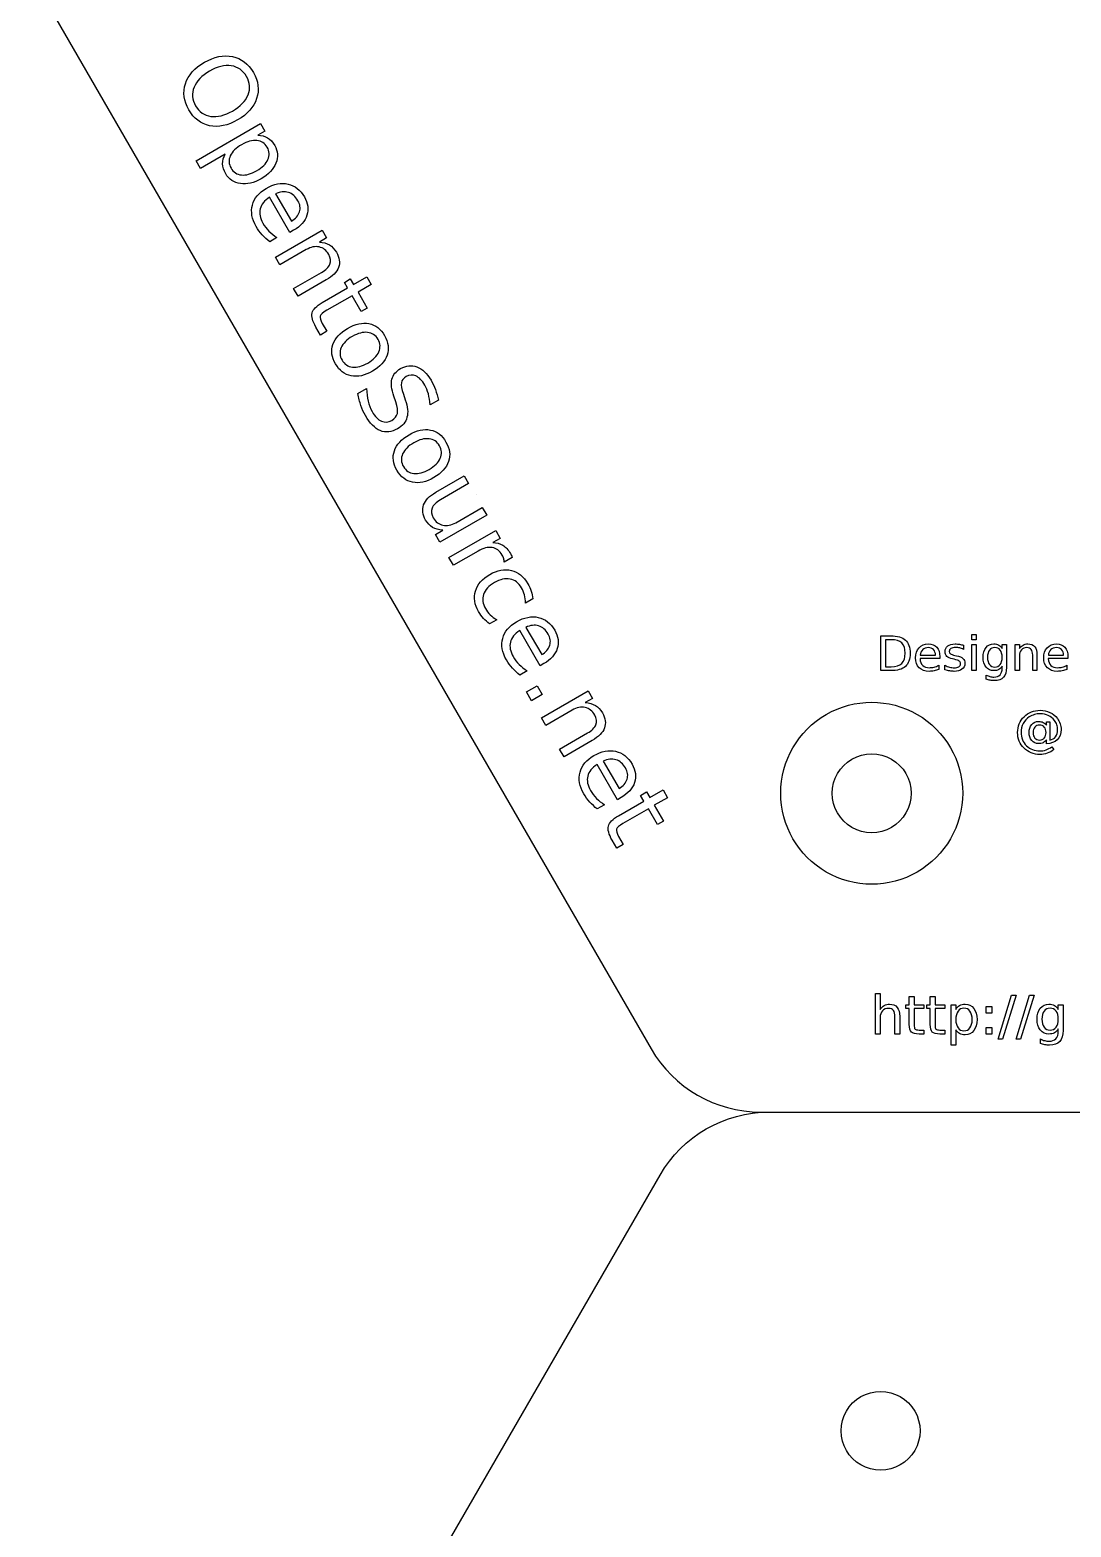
# Model space of a CAD drawing. Extents: x 5 to 216, y 5 to 284.
# Drawn here: x 5.59 to 38.58, y 92.11 to 139.57 of the extents above; entities that cross this region are included whole.
import ezdxf

# ---------------------------------------------------------------- set-up
doc = ezdxf.new("R2010")
doc.units = 0
doc.layers.add('Layer_1', color=7, linetype='CONTINUOUS')

msp = doc.modelspace()

# ---------------------------------------------------------------- linework, layer by layer
at = {"layer": 'Layer_1', "color": 3}
for p, q in [((12.666848, 138.22079), (12.666848, 138.22079)), ((12.450105, 138.095654), (12.450105, 138.095654)), ((10.851161, 135.42622), (12.894367, 136.605865)), ((13.035528, 136.361368), (12.810855, 136.231653)), ((12.894367, 136.605865), (13.035528, 136.361368)), ((10.992322, 135.181723), (10.851161, 135.42622)), ((11.777357, 135.634963), (10.992322, 135.181723)), ((11.777372, 135.634972), (11.777357, 135.634963)), ((12.771763, 135.105982), (12.771763, 135.105982)), ((13.372424, 134.370819), (13.874299, 133.504611)), ((13.824381, 133.151556), (13.178857, 134.269636)), ((13.414942, 132.990939), (13.184985, 132.858173)), ((13.367527, 132.367959), (14.847724, 133.222552)), ((13.943328, 133.22023), (13.824381, 133.151556)), ((13.943387, 133.220265), (13.943328, 133.22023)), ((14.988885, 132.978054), (14.758928, 132.845289)), ((14.847724, 133.222552), (14.988885, 132.978054)), ((14.345267, 132.606461), (13.508687, 132.123462)), ((13.508687, 132.123462), (13.367527, 132.367959)), ((13.942851, 131.371468), (14.828329, 131.882698)), ((14.976656, 131.644101), (14.083249, 131.128292)), ((14.976686, 131.644118), (14.976656, 131.644101)), ((15.550754, 131.568503), (15.739743, 131.677616)), ((15.653763, 131.390086), (15.550754, 131.568503)), ((15.739743, 131.677616), (15.842752, 131.499199)), ((15.842752, 131.499199), (16.263024, 131.741843)), ((16.404148, 131.497323), (15.983876, 131.254679)), ((16.263024, 131.741843), (16.404148, 131.497323)), ((14.083249, 131.128292), (13.942851, 131.371468)), ((14.85023, 130.926166), (15.653763, 131.390086)), ((15.794887, 131.145566), (14.991354, 130.681646)), ((16.084076, 130.644677), (15.794887, 131.145566)), ((15.983876, 131.254679), (16.273065, 130.75379)), ((16.273065, 130.75379), (16.084076, 130.644677)), ((14.792903, 129.89922), (14.648691, 130.149004)), ((14.85222, 130.266511), (14.996433, 130.016728)), ((14.996433, 130.016728), (14.792903, 129.89922)), ((16.619152, 129.760634), (16.619152, 129.760634)), ((16.82532, 129.879664), (16.82532, 129.879664)), ((15.98117, 128.042493), (16.256059, 128.201201)), ((17.18471, 127.776989), (17.122576, 127.95786)), ((17.423431, 128.025829), (17.483467, 127.84551)), ((18.531013, 127.831799), (18.270656, 127.681481)), ((18.531035, 127.831811), (18.531013, 127.831799)), ((18.566406, 126.387892), (18.566406, 126.387892)), ((18.772573, 126.506923), (18.772573, 126.506923)), ((18.450504, 124.913026), (19.34655, 125.430358)), ((19.34655, 125.430358), (19.486947, 125.187182)), ((18.450497, 124.913021), (18.450504, 124.913026)), ((19.486947, 125.187182), (18.600151, 124.67519)), ((19.735517, 124.839056), (19.735517, 124.839056)), ((19.082657, 123.949343), (19.921875, 124.433865)), ((19.921875, 124.433865), (20.062272, 124.19069)), ((20.062272, 124.19069), (18.582074, 123.336098)), ((18.441677, 123.579273), (18.668996, 123.710516)), ((18.582074, 123.336098), (18.441677, 123.579273)), ((18.867515, 122.841855), (20.347712, 123.696447)), ((20.488873, 123.45195), (20.258916, 123.319185)), ((20.347712, 123.696447), (20.488873, 123.45195)), ((19.788427, 123.047547), (19.008675, 122.597358)), ((19.008675, 122.597358), (18.867515, 122.841855)), ((20.870243, 122.843924), (20.620882, 122.698197)), ((21.521586, 121.531847), (21.294267, 121.400604)), ((21.521615, 121.531864), (21.521586, 121.531847)), ((20.379724, 120.872593), (20.155051, 120.742878)), ((21.304886, 120.631393), (21.80676, 119.765185)), ((21.756842, 119.412131), (21.111319, 120.53021)), ((32.557128, 120.361036), (32.863798, 120.361036)), ((32.557128, 119.25777), (32.557128, 120.361036)), ((32.706398, 120.238369), (32.706398, 119.380437)), ((32.886698, 120.238369), (32.706398, 120.238369)), ((35.436108, 120.40759), (35.572079, 120.40759)), ((35.436108, 120.235413), (35.436108, 120.40759)), ((35.572079, 120.235413), (35.436108, 120.235413)), ((35.436108, 120.085404), (35.572079, 120.085404)), ((35.436108, 119.25777), (35.436108, 120.085404)), ((35.572079, 120.40759), (35.572079, 120.235413)), ((35.572079, 120.085404), (35.572079, 119.25777)), ((36.400453, 119.959766), (36.400453, 120.085389)), ((36.400453, 120.085389), (36.536421, 120.085389)), ((36.536421, 120.085389), (36.53642, 119.360485)), ((36.811309, 119.257773), (36.811309, 120.085407)), ((36.811309, 120.085407), (36.948016, 120.085407)), ((36.948016, 120.085407), (36.948016, 119.956828)), ((34.423738, 119.639069), (33.798578, 119.639069)), ((33.803048, 119.744743), (34.287768, 119.745479)), ((34.423658, 119.705571), (34.423738, 119.705579)), ((34.423738, 119.705579), (34.423738, 119.639069)), ((34.878138, 119.617622), (34.830838, 119.628712)), ((34.905578, 119.74179), (34.952078, 119.73144)), ((35.174458, 120.061015), (35.174518, 120.061019)), ((35.174518, 120.061019), (35.174518, 119.93244)), ((36.400452, 119.681194), (36.400452, 119.681194)), ((36.948016, 119.725534), (36.948016, 119.257773)), ((37.368488, 119.25777), (37.368488, 119.752873)), ((37.504455, 119.757306), (37.504456, 119.757306)), ((37.504456, 119.757306), (37.504456, 119.25777)), ((38.485055, 119.639069), (37.859896, 119.639069)), ((37.864331, 119.744743), (38.349087, 119.745479)), ((38.485051, 119.705571), (38.485055, 119.705579)), ((38.485055, 119.705579), (38.485055, 119.639069)), ((21.347403, 119.251513), (21.117447, 119.118748)), ((21.875789, 119.480805), (21.756842, 119.412131)), ((21.875848, 119.480839), (21.875789, 119.480805)), ((32.863798, 119.25777), (32.557128, 119.25777)), ((32.706398, 119.380437), (32.886698, 119.380437)), ((34.391918, 119.428461), (34.391918, 119.299882)), ((34.586288, 119.288049), (34.586288, 119.428452)), ((35.572079, 119.25777), (35.436108, 119.25777)), ((36.400453, 119.336092), (36.400453, 119.403332)), ((36.948016, 119.257773), (36.811309, 119.257773)), ((37.504456, 119.25777), (37.368488, 119.25777)), ((38.453279, 119.428461), (38.453279, 119.299882)), ((21.325168, 118.58492), (21.660858, 118.778731)), ((21.660858, 118.778731), (21.821858, 118.499872)), ((35.89648, 118.986564), (35.89648, 119.118838)), ((21.486168, 118.306061), (21.325168, 118.58492)), ((21.821858, 118.499872), (21.486168, 118.306061)), ((21.797484, 117.766845), (23.277681, 118.621437)), ((23.418842, 118.37694), (23.188885, 118.244174)), ((23.277681, 118.621437), (23.418842, 118.37694)), ((21.938645, 117.522348), (21.797484, 117.766845)), ((22.775224, 118.005347), (21.938645, 117.522348)), ((22.372809, 116.770354), (23.258286, 117.281584)), ((37.378939, 117.296378), (37.378939, 117.296378)), ((37.804279, 117.529722), (37.804279, 117.631959)), ((37.804279, 117.631959), (37.915882, 117.631959)), ((37.915882, 117.631959), (37.915882, 117.057555)), ((22.513206, 116.527178), (22.372809, 116.770354)), ((23.406613, 117.042987), (22.513206, 116.527178)), ((23.406643, 117.043004), (23.406613, 117.042987)), ((37.804285, 116.942847), (37.804279, 117.063026)), ((37.970517, 116.84217), (38.040757, 116.75554)), ((23.755737, 116.386394), (24.257614, 115.52018)), ((24.207694, 115.167131), (23.56217, 116.285211)), ((24.942137, 115.302152), (25.131125, 115.411264)), ((25.131125, 115.411264), (25.234136, 115.232844)), ((25.234136, 115.232844), (25.654408, 115.475488)), ((25.654408, 115.475488), (25.795523, 115.230984)), ((23.798256, 115.006512), (23.568299, 114.873747)), ((24.326641, 115.235805), (24.207694, 115.167131)), ((24.241614, 114.659811), (25.045148, 115.123731)), ((24.3267, 115.23584), (24.326641, 115.235805)), ((25.186263, 114.879227), (24.382729, 114.415307)), ((25.045148, 115.123731), (24.942137, 115.302152)), ((25.475451, 114.378338), (25.186263, 114.879227)), ((25.795523, 115.230984), (25.375251, 114.98834)), ((25.375251, 114.98834), (25.66444, 114.487451)), ((25.66444, 114.487451), (25.475451, 114.378338)), ((24.243606, 114.000154), (24.387817, 113.750373)), ((24.184288, 113.632865), (24.040077, 113.882646)), ((24.387817, 113.750373), (24.184288, 113.632865)), ((32.381375, 107.736752), (32.381375, 109.020397)), ((32.381375, 109.020397), (32.533993, 109.020397)), ((32.533993, 109.020397), (32.533993, 108.517167)), ((33.457126, 108.660722), (33.457126, 108.92306)), ((33.457126, 108.92306), (33.609743, 108.923051)), ((33.609743, 108.923051), (33.609743, 108.660713)), ((34.120396, 108.660722), (34.120396, 108.92306)), ((34.120396, 108.92306), (34.273013, 108.923051)), ((34.273013, 108.923051), (34.273013, 108.660713)), ((36.270246, 107.580012), (36.699226, 108.968422)), ((36.83947, 108.968422), (36.410489, 107.580012)), ((36.699226, 108.968422), (36.83947, 108.968422)), ((36.841119, 107.580012), (37.2701, 108.968422)), ((37.410343, 108.968422), (36.981363, 107.580012)), ((37.2701, 108.968422), (37.410343, 108.968422)), ((32.533993, 108.258954), (32.533993, 107.736752)), ((33.003396, 107.736752), (33.003396, 108.289479)), ((33.155189, 108.294433), (33.155189, 108.294428)), ((33.155189, 108.294428), (33.155189, 107.736752)), ((33.345757, 108.542753), (33.345757, 108.660722)), ((33.345757, 108.660722), (33.457126, 108.660722)), ((33.457126, 108.542753), (33.345757, 108.542753)), ((33.457126, 108.041174), (33.457126, 108.542753)), ((33.609743, 108.660713), (33.922403, 108.660713)), ((33.922403, 108.542743), (33.609743, 108.542743)), ((33.609743, 108.542743), (33.609743, 108.041164)), ((33.922403, 108.660713), (33.922403, 108.542743)), ((34.009026, 108.542753), (34.009026, 108.660722)), ((34.009026, 108.660722), (34.120396, 108.660722)), ((34.120396, 108.542753), (34.009026, 108.542753)), ((34.120396, 108.041174), (34.120396, 108.542753)), ((34.273013, 108.660713), (34.585673, 108.660713)), ((34.585673, 108.542743), (34.273013, 108.542743)), ((34.273013, 108.542743), (34.273013, 108.041164)), ((34.585673, 108.660713), (34.585673, 108.542743)), ((34.780364, 107.385319), (34.780364, 108.660713)), ((34.780364, 108.660713), (34.932982, 108.660713)), ((34.932982, 108.660713), (34.932982, 108.520469)), ((35.897363, 108.610388), (36.07143, 108.610388)), ((35.897363, 108.400849), (35.897363, 108.610388)), ((36.07143, 108.400849), (35.897363, 108.400849)), ((36.07143, 108.610388), (36.07143, 108.400849)), ((38.179208, 108.520436), (38.179208, 108.660679)), ((38.179208, 108.660679), (38.331001, 108.660679)), ((38.331001, 108.660679), (38.331001, 107.851424)), ((33.766487, 107.86381), (33.922405, 107.86381)), ((33.922405, 107.86381), (33.922405, 107.736762)), ((34.429757, 107.86381), (34.585675, 107.86381)), ((34.585675, 107.86381), (34.585675, 107.736762)), ((34.932982, 107.875354), (34.932982, 107.875349)), ((34.932982, 107.875349), (34.932982, 107.385319)), ((35.449408, 108.197909), (35.449408, 108.197909)), ((35.897363, 107.946297), (36.07143, 107.946297)), ((35.897363, 107.736752), (35.897363, 107.946297)), ((36.07143, 107.946297), (36.07143, 107.736752)), ((38.179208, 108.209458), (38.179208, 108.209458)), ((38.179208, 107.824202), (38.179208, 107.89927)), ((32.533993, 107.736752), (32.381375, 107.736752)), ((33.155189, 107.736752), (33.003396, 107.736752)), ((33.922405, 107.736762), (33.766487, 107.736762)), ((34.585675, 107.736762), (34.429757, 107.736762)), ((34.932982, 107.385319), (34.780364, 107.385319)), ((36.07143, 107.736752), (35.897363, 107.736752)), ((36.410489, 107.580012), (36.270246, 107.580012)), ((36.981363, 107.580012), (36.841119, 107.580012)), ((37.616584, 107.433992), (37.616584, 107.581663))]:
    msp.add_line(p, q, dxfattribs=at)
at = {"layer": 'Layer_1', "color": 5}
msp.add_line((29.381552, 115.371536), (29.381552, 115.371536), dxfattribs=at)
at = {"layer": 'Layer_1', "color": 7}
for p, q in [((31.016168, 115.371536), (31.016168, 115.371536)), ((28.740578, 105.265026), (68.121768, 105.265026)), ((29.022038, 105.265436), (40.712638, 105.265436)), ((31.297648, 95.158916), (31.297648, 95.158916))]:
    msp.add_line(p, q, dxfattribs=at)
for points in [[(5.585868, 141.370146), (5.585868, 141.370146), (25.276468, 107.265026), (25.276468, 107.265026)], [(31.016168, 115.371536), (31.016168, 115.818118), (31.254416, 116.230777), (31.641168, 116.454068)], [(31.641168, 116.454068), (32.027919, 116.677359), (32.504416, 116.677359), (32.891168, 116.454068)], [(32.891168, 116.454068), (33.277919, 116.230777), (33.516168, 115.818118), (33.516168, 115.371536)], [(31.641168, 114.289004), (31.254416, 114.512295), (31.016168, 114.924954), (31.016168, 115.371536)], [(33.516168, 115.371536), (33.516168, 114.924954), (33.277919, 114.512295), (32.891168, 114.289004)], [(32.891168, 114.289004), (32.504416, 114.065713), (32.027919, 114.065713), (31.641168, 114.289004)], [(25.276468, 107.265026), (25.991, 106.027419), (27.311512, 105.265023), (28.740578, 105.265026)], [(25.557938, 103.265436), (26.272469, 104.50304), (27.592976, 105.265435), (29.022038, 105.265436)], [(5.867338, 69.160315), (5.867338, 69.160315), (25.557938, 103.265436), (25.557938, 103.265436)], [(31.922648, 96.241448), (32.309399, 96.464739), (32.785896, 96.464739), (33.172648, 96.241448)], [(31.297648, 95.158916), (31.297648, 95.605498), (31.535896, 96.018157), (31.922648, 96.241448)], [(33.172648, 96.241448), (33.559399, 96.018157), (33.797648, 95.605498), (33.797648, 95.158916)], [(31.922648, 94.076384), (31.535896, 94.299675), (31.297648, 94.712334), (31.297648, 95.158916)], [(33.797648, 95.158916), (33.797648, 94.712334), (33.559399, 94.299675), (33.172648, 94.076384)], [(33.172648, 94.076384), (32.785896, 93.853093), (32.309399, 93.853093), (31.922648, 94.076384)]]:
    msp.add_open_spline(points, degree=3, dxfattribs=at)
at = {"layer": 'Layer_1', "color": 3}
for points in [[(11.11459, 138.543997), (11.426485, 138.72407), (11.722764, 138.784699), (12.003426, 138.725883)], [(12.003426, 138.725883), (12.285471, 138.666692), (12.506611, 138.498328), (12.666848, 138.22079)], [(10.512653, 137.865185), (10.602044, 138.13765), (10.802689, 138.363921), (11.11459, 138.543997)], [(11.277115, 138.262494), (11.028653, 138.119044), (10.864985, 137.948778), (10.78611, 137.751696)], [(11.966301, 138.43308), (11.756186, 138.463313), (11.526457, 138.406451), (11.277115, 138.262494)], [(12.450105, 138.095654), (12.338194, 138.289489), (12.176926, 138.401965), (11.966301, 138.43308)], [(12.666848, 138.22079), (12.826575, 137.944134), (12.861304, 137.669319), (12.771034, 137.396346)], [(10.619677, 137.038856), (10.459441, 137.316393), (10.423766, 137.591837), (10.512653, 137.865185)], [(10.78611, 137.751696), (10.707739, 137.553729), (10.724509, 137.357828), (10.83642, 137.163992)], [(12.498896, 137.510598), (12.57828, 137.706799), (12.562016, 137.901818), (12.450105, 138.095654)], [(12.006572, 136.999038), (12.255913, 137.142995), (12.420022, 137.313515), (12.498896, 137.510598)], [(12.771034, 137.396346), (12.681639, 137.123879), (12.480993, 136.897608), (12.169098, 136.717535)], [(11.280261, 136.535648), (10.9996, 136.594463), (10.779405, 136.762199), (10.619677, 137.038856)], [(10.83642, 137.163992), (10.948331, 136.970157), (11.109093, 136.858564), (11.318705, 136.829214)], [(12.169098, 136.717535), (11.858076, 136.537967), (11.561798, 136.477338), (11.280261, 136.535648)], [(11.318705, 136.829214), (11.528821, 136.79898), (11.75811, 136.855588), (12.006572, 136.999038)], [(12.810855, 136.231653), (12.928466, 136.23142), (13.0308, 136.204745), (13.117857, 136.151628)], [(12.294106, 135.933308), (12.115248, 135.830045), (11.995829, 135.712345), (11.935847, 135.580209)], [(12.77771, 136.066259), (12.634165, 136.080889), (12.472964, 136.036572), (12.294106, 135.933308)], [(13.106511, 135.8508), (13.032243, 135.979436), (12.922642, 136.051256), (12.77771, 136.066259)], [(13.127941, 135.459641), (13.187923, 135.591777), (13.180779, 135.722163), (13.106511, 135.8508)], [(13.117857, 136.151628), (13.206311, 136.098143), (13.281823, 136.017215), (13.344392, 135.908843)], [(13.344392, 135.908843), (13.448163, 135.729105), (13.460985, 135.542085), (13.382857, 135.347783)], [(11.691856, 135.328326), (11.690273, 135.430791), (11.718779, 135.533007), (11.777372, 135.634972)], [(11.79018, 135.011519), (11.727612, 135.119891), (11.694837, 135.225493), (11.691856, 135.328326)], [(11.935847, 135.580209), (11.877253, 135.4477), (11.88509, 135.317127), (11.959358, 135.188491)], [(12.771763, 135.105982), (12.950621, 135.209245), (13.069347, 135.327132), (13.127941, 135.459641)], [(13.382857, 135.347783), (13.305233, 135.152597), (13.150119, 134.987857), (12.917516, 134.853564)], [(12.256848, 134.697681), (12.049508, 134.727168), (11.893952, 134.831781), (11.79018, 135.011519)], [(11.959358, 135.188491), (12.033626, 135.059854), (12.142533, 134.988221), (12.286078, 134.973591)], [(12.917516, 134.853564), (12.684914, 134.719271), (12.464691, 134.66731), (12.256848, 134.697681)], [(12.286078, 134.973591), (12.43101, 134.958588), (12.592906, 135.002718), (12.771763, 135.105982)], [(12.637345, 134.02043), (12.695435, 134.237231), (12.841663, 134.413288), (13.076029, 134.548599)], [(13.076029, 134.548599), (13.318325, 134.688489), (13.548042, 134.734184), (13.76518, 134.685683)], [(13.777101, 134.417671), (13.653647, 134.454474), (13.518755, 134.438856), (13.372424, 134.370819)], [(13.76518, 134.685683), (13.983706, 134.63681), (14.157063, 134.501358), (14.285252, 134.279328)], [(14.080551, 134.15762), (14.002213, 134.293305), (13.901063, 134.379989), (13.777101, 134.417671)], [(12.755458, 133.339712), (12.61913, 133.57584), (12.579759, 133.802745), (12.637345, 134.02043)], [(12.882574, 133.897692), (12.847746, 133.756584), (12.876877, 133.605411), (12.969967, 133.444175)], [(13.178857, 134.269636), (13.017557, 134.162411), (12.918795, 134.03843), (12.882574, 133.897692)], [(14.127945, 133.800835), (14.165531, 133.918866), (14.149733, 134.037794), (14.080551, 134.15762)], [(14.285252, 134.279328), (14.400215, 134.080206), (14.426698, 133.885801), (14.3647, 133.696112)], [(12.969967, 133.444175), (13.023887, 133.350782), (13.08749, 133.26709), (13.160775, 133.193099)], [(13.874299, 133.504611), (14.00631, 133.583199), (14.090858, 133.68194), (14.127945, 133.800835)], [(14.3647, 133.696112), (14.304091, 133.506051), (14.163653, 133.347435), (13.943387, 133.220265)], [(12.945508, 133.077626), (12.873237, 133.158075), (12.809887, 133.245438), (12.755458, 133.339712)], [(13.184985, 132.858173), (13.09762, 132.924034), (13.017794, 132.997185), (12.945508, 133.077626)], [(13.160775, 133.193099), (13.234568, 133.118228), (13.319291, 133.050841), (13.414942, 132.990939)], [(14.753181, 132.690426), (14.625733, 132.717874), (14.489762, 132.689886), (14.345267, 132.606461)], [(15.058043, 132.452335), (14.982248, 132.583614), (14.880628, 132.662978), (14.753181, 132.690426)], [(14.758928, 132.845289), (14.881488, 132.838514), (14.987433, 132.808637), (15.076762, 132.755658)], [(15.09556, 132.146237), (15.133625, 132.24105), (15.12112, 132.343082), (15.058043, 132.452335)], [(15.076762, 132.755658), (15.166615, 132.701806), (15.241299, 132.623337), (15.300816, 132.520252)], [(15.300816, 132.520252), (15.398992, 132.350205), (15.420397, 132.191048), (15.365032, 132.042781)], [(14.828329, 131.882698), (14.968417, 131.963578), (15.057494, 132.051424), (15.09556, 132.146237)], [(15.365032, 132.042781), (15.31054, 131.89502), (15.181092, 131.762132), (14.976686, 131.644118)], [(14.648691, 130.149004), (14.54034, 130.336672), (14.500366, 130.486283), (14.528766, 130.597836)], [(14.528766, 130.597836), (14.558047, 130.709896), (14.665201, 130.81934), (14.85023, 130.926166)], [(14.991354, 130.681646), (14.870643, 130.611954), (14.802519, 130.55089), (14.786983, 130.498455)], [(14.786983, 130.498455), (14.771976, 130.445147), (14.793722, 130.367833), (14.85222, 130.266511)], [(15.188858, 129.600942), (15.258006, 129.800633), (15.413726, 129.970421), (15.656017, 130.110308)], [(15.656017, 130.110308), (15.899192, 130.250706), (16.124096, 130.30067), (16.330727, 130.260201)], [(16.330727, 130.260201), (16.537862, 130.218848), (16.702727, 130.092002), (16.82532, 129.879664)], [(15.271109, 128.98234), (15.148515, 129.194678), (15.121099, 129.400879), (15.188858, 129.600942)], [(15.804045, 129.853916), (15.626951, 129.751671), (15.508921, 129.6336), (15.449957, 129.499702)], [(16.287292, 129.981374), (16.142226, 129.99865), (15.981144, 129.956164), (15.804045, 129.853916)], [(16.619152, 129.760634), (16.543867, 129.891032), (16.433247, 129.964612), (16.287292, 129.981374)], [(16.642308, 129.363422), (16.701648, 129.498712), (16.693929, 129.631116), (16.619152, 129.760634)], [(16.82532, 129.879664), (16.947405, 129.668207), (16.97457, 129.462448), (16.906815, 129.262388)], [(15.449957, 129.499702), (15.39238, 129.36543), (15.401489, 129.232655), (15.477283, 129.101375)], [(15.477283, 129.101375), (15.55206, 128.971858), (15.662424, 128.898716), (15.808374, 128.881951)], [(16.291621, 129.00941), (16.466956, 129.110639), (16.583852, 129.228644), (16.642308, 129.363422)], [(16.906815, 129.262388), (16.839055, 129.062324), (16.683587, 128.892094), (16.440412, 128.751696)], [(15.764946, 128.60313), (15.557806, 128.644479), (15.393194, 128.770883), (15.271109, 128.98234)], [(16.440412, 128.751696), (16.19812, 128.611809), (15.972965, 128.562287), (15.764946, 128.60313)], [(15.808374, 128.881951), (15.954324, 128.865186), (16.115406, 128.907672), (16.291621, 129.00941)], [(17.059416, 128.497614), (17.092618, 128.635435), (17.184552, 128.747838), (17.335219, 128.834825)], [(17.335219, 128.834825), (17.509669, 128.935545), (17.68247, 128.953665), (17.853622, 128.889188)], [(17.819699, 128.599995), (17.718038, 128.645855), (17.615224, 128.638772), (17.511257, 128.578747)], [(17.853622, 128.889188), (18.025277, 128.823827), (18.173419, 128.683215), (18.298047, 128.467352)], [(16.256059, 128.201201), (16.257838, 128.057731), (16.27332, 127.925111), (16.302505, 127.803339)], [(17.122576, 127.95786), (17.047287, 128.179887), (17.026233, 128.359805), (17.059416, 128.497614)], [(17.358038, 128.386319), (17.344489, 128.30801), (17.366286, 128.187847), (17.423431, 128.025829)], [(17.511257, 128.578747), (17.424029, 128.528386), (17.372956, 128.464243), (17.358038, 128.386319)], [(18.098854, 128.311818), (18.014921, 128.457196), (17.921869, 128.553254), (17.819699, 128.599995)], [(18.21345, 128.030839), (18.185378, 128.134457), (18.147179, 128.228117), (18.098854, 128.311818)], [(18.298047, 128.467352), (18.351459, 128.37484), (18.397514, 128.27573), (18.436212, 128.170024)], [(18.436212, 128.170024), (18.47491, 128.064317), (18.506518, 127.951579), (18.531035, 127.831811)], [(16.0758, 127.661878), (16.036412, 127.778934), (16.004869, 127.905806), (15.98117, 128.042493)], [(16.302505, 127.803339), (16.3317, 127.681573), (16.375293, 127.570469), (16.433283, 127.470027)], [(17.230435, 127.413955), (17.250977, 127.504524), (17.235736, 127.625535), (17.18471, 127.776989)], [(17.483467, 127.84551), (17.560536, 127.624509), (17.578268, 127.439149), (17.536665, 127.289431)], [(18.270656, 127.681481), (18.260625, 127.810788), (18.241556, 127.92724), (18.21345, 128.030839)], [(16.216525, 127.344882), (16.162605, 127.438275), (16.115696, 127.54394), (16.0758, 127.661878)], [(16.689597, 126.867337), (16.517157, 126.938119), (16.359466, 127.097301), (16.216525, 127.344882)], [(16.433283, 127.470027), (16.521286, 127.317601), (16.619154, 127.217274), (16.726886, 127.169046)], [(17.055003, 127.192843), (17.151919, 127.248798), (17.210396, 127.322502), (17.230435, 127.413955)], [(17.536665, 127.289431), (17.496451, 127.139338), (17.396167, 127.018002), (17.235812, 126.925421)], [(17.235812, 126.925421), (17.044617, 126.815035), (16.862545, 126.795673), (16.689597, 126.867337)], [(16.726886, 127.169046), (16.834613, 127.120815), (16.943985, 127.128747), (17.055003, 127.192843)], [(17.136111, 126.228201), (17.205259, 126.427891), (17.360979, 126.59768), (17.60327, 126.737567)], [(17.60327, 126.737567), (17.846445, 126.877965), (18.071349, 126.927929), (18.27798, 126.887459)], [(18.27798, 126.887459), (18.485115, 126.846107), (18.649979, 126.719261), (18.772573, 126.506923)], [(17.751298, 126.481175), (17.574204, 126.37893), (17.456175, 126.260858), (17.39721, 126.12696)], [(18.234544, 126.608634), (18.089479, 126.625909), (17.928397, 126.583423), (17.751298, 126.481175)], [(18.566406, 126.387892), (18.49112, 126.518291), (18.3805, 126.591871), (18.234544, 126.608634)], [(18.58956, 125.990682), (18.648901, 126.125971), (18.641183, 126.258375), (18.566406, 126.387892)], [(18.772573, 126.506923), (18.894658, 126.295466), (18.921823, 126.089707), (18.854068, 125.889647)], [(17.218362, 125.609599), (17.095768, 125.821937), (17.068351, 126.028138), (17.136111, 126.228201)], [(17.39721, 126.12696), (17.339633, 125.992689), (17.348742, 125.859913), (17.424536, 125.728634)], [(18.238874, 125.636668), (18.414209, 125.737898), (18.531104, 125.855903), (18.58956, 125.990682)], [(18.854068, 125.889647), (18.786308, 125.689583), (18.63084, 125.519353), (18.387665, 125.378955)], [(17.712199, 125.230388), (17.505059, 125.271738), (17.340446, 125.398142), (17.218362, 125.609599)], [(17.424536, 125.728634), (17.499314, 125.599116), (17.609677, 125.525975), (17.755627, 125.50921)], [(18.387665, 125.378955), (18.145374, 125.239068), (17.920218, 125.189546), (17.712199, 125.230388)], [(17.755627, 125.50921), (17.901577, 125.492445), (18.062659, 125.534931), (18.238874, 125.636668)], [(18.062914, 124.513036), (18.117776, 124.662187), (18.24697, 124.795515), (18.450497, 124.913021)], [(18.127886, 124.03424), (18.029709, 124.204286), (18.008052, 124.363885), (18.062914, 124.513036)], [(18.331593, 124.410885), (18.293528, 124.316073), (18.306033, 124.21404), (18.36911, 124.104787)], [(18.600151, 124.67519), (18.460063, 124.59431), (18.370543, 124.506208), (18.331593, 124.410885)], [(18.349079, 123.800707), (18.261133, 123.85331), (18.187402, 123.931154), (18.127886, 124.03424)], [(18.36911, 124.104787), (18.444905, 123.973507), (18.546525, 123.894144), (18.673973, 123.866696)], [(18.673973, 123.866696), (18.801934, 123.83837), (18.938162, 123.865919), (19.082657, 123.949343)], [(18.668996, 123.710516), (18.545043, 123.71766), (18.438404, 123.747724), (18.349079, 123.800707)], [(20.236338, 123.159892), (20.105131, 123.181644), (19.955827, 123.144196), (19.788427, 123.047547)], [(20.554272, 122.920537), (20.474917, 123.057984), (20.368939, 123.137769), (20.236338, 123.159892)], [(20.258916, 123.319185), (20.378291, 123.31997), (20.483218, 123.291855), (20.573698, 123.23484)], [(20.573698, 123.23484), (20.665076, 123.178345), (20.744593, 123.091506), (20.812249, 122.974324)], [(20.812249, 122.974324), (20.821913, 122.957585), (20.83136, 122.938369), (20.840591, 122.916676)], [(20.160954, 122.307545), (20.402371, 122.446927), (20.630393, 122.490468), (20.845021, 122.438169)], [(20.603383, 122.807919), (20.593025, 122.844231), (20.576654, 122.88177), (20.554272, 122.920537)], [(20.620882, 122.698197), (20.620973, 122.734665), (20.61514, 122.77124), (20.603383, 122.807919)], [(20.840591, 122.916676), (20.850316, 122.895268), (20.8602, 122.871018), (20.870243, 122.843924)], [(19.70768, 121.783287), (19.771974, 121.995447), (19.923065, 122.170199), (20.160954, 122.307545)], [(20.308945, 122.051131), (20.128329, 121.946852), (20.012978, 121.822104), (19.962894, 121.676886)], [(20.804758, 122.162936), (20.654838, 122.192681), (20.489567, 122.155413), (20.308945, 122.051131)], [(21.167546, 121.882517), (21.076491, 122.040228), (20.955562, 122.133701), (20.804758, 122.162936)], [(20.845021, 122.438169), (21.060162, 122.384991), (21.23437, 122.242982), (21.367646, 122.012142)], [(21.367646, 122.012142), (21.410884, 121.937251), (21.445176, 121.859544), (21.47052, 121.77902)], [(19.804278, 121.130677), (19.675581, 121.353588), (19.643381, 121.571124), (19.70768, 121.783287)], [(19.962894, 121.676886), (19.913694, 121.532179), (19.934622, 121.38097), (20.025677, 121.223258)], [(21.259053, 121.65693), (21.238743, 121.736836), (21.208241, 121.812031), (21.167546, 121.882517)], [(21.294267, 121.400604), (21.292485, 121.491206), (21.280747, 121.576648), (21.259053, 121.65693)], [(21.47052, 121.77902), (21.496753, 121.69901), (21.513785, 121.616625), (21.521615, 121.531864)], [(19.961598, 120.91313), (19.904026, 120.976221), (19.851586, 121.048737), (19.804278, 121.130677)], [(20.025677, 121.223258), (20.066372, 121.152773), (20.115822, 121.088516), (20.174027, 121.03049)], [(20.155051, 120.742878), (20.084163, 120.792407), (20.019679, 120.849158), (19.961598, 120.91313)], [(20.174027, 121.03049), (20.233581, 120.972067), (20.302146, 120.919434), (20.379724, 120.872593)], [(20.569806, 120.281005), (20.627896, 120.497806), (20.774124, 120.673862), (21.00849, 120.809173)], [(21.00849, 120.809173), (21.250786, 120.949063), (21.480503, 120.994758), (21.697641, 120.946258)], [(21.709562, 120.678246), (21.586108, 120.715048), (21.451216, 120.69943), (21.304886, 120.631393)], [(21.697641, 120.946258), (21.916166, 120.897384), (22.089524, 120.761933), (22.217713, 120.539903)], [(22.013012, 120.418194), (21.934675, 120.553879), (21.833524, 120.640563), (21.709562, 120.678246)], [(20.687919, 119.600287), (20.551591, 119.836414), (20.51222, 120.06332), (20.569806, 120.281005)], [(20.815035, 120.158267), (20.780207, 120.017158), (20.809338, 119.865986), (20.902428, 119.70475)], [(21.111319, 120.53021), (20.950018, 120.422986), (20.851257, 120.299004), (20.815035, 120.158267)], [(22.060406, 120.06141), (22.097992, 120.17944), (22.082194, 120.298369), (22.013012, 120.418194)], [(22.217713, 120.539903), (22.332676, 120.34078), (22.359159, 120.146375), (22.297161, 119.956687)], [(32.863798, 120.361036), (33.077598, 120.361036), (33.234501, 120.316452), (33.334508, 120.227284)], [(33.220708, 120.134914), (33.150261, 120.203884), (33.038924, 120.238369), (32.886698, 120.238369)], [(33.327118, 119.810511), (33.327118, 119.958303), (33.291648, 120.066437), (33.220708, 120.134914)], [(33.334508, 120.227284), (33.434514, 120.138609), (33.484518, 119.999685), (33.484518, 119.810511)], [(33.766018, 119.985637), (33.839424, 120.065444), (33.938201, 120.105348), (34.062348, 120.105348)], [(34.062348, 120.105348), (34.173681, 120.105348), (34.261618, 120.069385), (34.326158, 119.99746)], [(34.674918, 120.041795), (34.730118, 120.084162), (34.808448, 120.105345), (34.909908, 120.105345)], [(34.909908, 120.105345), (34.960174, 120.105345), (35.007468, 120.101652), (35.051788, 120.094265)], [(35.051788, 120.094265), (35.096121, 120.086878), (35.137011, 120.075795), (35.174458, 120.061015)], [(35.889832, 119.989326), (35.951905, 120.06667), (36.033683, 120.105342), (36.135166, 120.105342)], [(36.135166, 120.105342), (36.196252, 120.105342), (36.248719, 120.093272), (36.292565, 120.069132)], [(37.062555, 120.068411), (37.106895, 120.093044), (37.157883, 120.105361), (37.215519, 120.105361)], [(37.215519, 120.105361), (37.310598, 120.105361), (37.382523, 120.075801), (37.431295, 120.016681)], [(37.827381, 119.985637), (37.900783, 120.065444), (37.999557, 120.105348), (38.123703, 120.105348)], [(38.123703, 120.105348), (38.235039, 120.105348), (38.322975, 120.069385), (38.387511, 119.99746)], [(20.902428, 119.70475), (20.956349, 119.611356), (21.019951, 119.527664), (21.093236, 119.453674)], [(21.80676, 119.765185), (21.938771, 119.843773), (22.023319, 119.942515), (22.060406, 120.06141)], [(22.297161, 119.956687), (22.236552, 119.766625), (22.096114, 119.608009), (21.875848, 119.480839)], [(33.220708, 119.483892), (33.291648, 119.552861), (33.327118, 119.661734), (33.327118, 119.810511)], [(33.484518, 119.810511), (33.484518, 119.620352), (33.434268, 119.480689), (33.333768, 119.391522)], [(33.656658, 119.663451), (33.656658, 119.798926), (33.693111, 119.906322), (33.766018, 119.985637)], [(33.771938, 119.35161), (33.695084, 119.428462), (33.656658, 119.532409), (33.656658, 119.663451)], [(33.798578, 119.639069), (33.804578, 119.545468), (33.832644, 119.474035), (33.882778, 119.424771)], [(33.881348, 119.925788), (33.836014, 119.882928), (33.809914, 119.82258), (33.803048, 119.744743)], [(34.063878, 119.990078), (33.988011, 119.990078), (33.927168, 119.968648), (33.881348, 119.925788)], [(34.224968, 119.923568), (34.184568, 119.967908), (34.130871, 119.990078), (34.063878, 119.990078)], [(34.287768, 119.745479), (34.287101, 119.819868), (34.266168, 119.879231), (34.224968, 119.923568)], [(34.326158, 119.99746), (34.391158, 119.926027), (34.423658, 119.828731), (34.423658, 119.705571)], [(34.592118, 119.861489), (34.592118, 119.939326), (34.619718, 119.999428), (34.674918, 120.041795)], [(34.648318, 119.710002), (34.610851, 119.746949), (34.592118, 119.797444), (34.592118, 119.861489)], [(34.830838, 119.628712), (34.746598, 119.646445), (34.685758, 119.673542), (34.648318, 119.710002)], [(34.773998, 119.96052), (34.740531, 119.939827), (34.723798, 119.90879), (34.723798, 119.86741)], [(34.723798, 119.86741), (34.723798, 119.835883), (34.735864, 119.811007), (34.759998, 119.79278)], [(34.759998, 119.79278), (34.784131, 119.775047), (34.832658, 119.75805), (34.905578, 119.74179)], [(34.926228, 119.99156), (34.858734, 119.99156), (34.807991, 119.981213), (34.773998, 119.96052)], [(35.041448, 119.560722), (35.016781, 119.580429), (34.962344, 119.599395), (34.878138, 119.617622)], [(35.054808, 119.97678), (35.013408, 119.986633), (34.970548, 119.99156), (34.926228, 119.99156)], [(34.952078, 119.73144), (35.048638, 119.710747), (35.117114, 119.681433), (35.157508, 119.6435)], [(35.174518, 119.93244), (35.136118, 119.952147), (35.096214, 119.966927), (35.054808, 119.97678)], [(35.157508, 119.6435), (35.198374, 119.60606), (35.218808, 119.553594), (35.218808, 119.486101)], [(35.796722, 119.68118), (35.796722, 119.809266), (35.827758, 119.911981), (35.889832, 119.989326)], [(35.889832, 119.373773), (35.827758, 119.451117), (35.796722, 119.553586), (35.796722, 119.68118)], [(35.997723, 119.910271), (35.957329, 119.856078), (35.937133, 119.779719), (35.937133, 119.681194)], [(35.937133, 119.681194), (35.937133, 119.583159), (35.957329, 119.507046), (35.997723, 119.452855)], [(36.168423, 119.991561), (36.095512, 119.991561), (36.038612, 119.964464), (35.997723, 119.910271)], [(36.339122, 119.910271), (36.298728, 119.964464), (36.241829, 119.991561), (36.168423, 119.991561)], [(36.292565, 120.069132), (36.336411, 120.044992), (36.372374, 120.008537), (36.400453, 119.959766)], [(36.400452, 119.681194), (36.400452, 119.779721), (36.380008, 119.85608), (36.339122, 119.910271)], [(36.339122, 119.452855), (36.380008, 119.507048), (36.400452, 119.583161), (36.400452, 119.681194)], [(36.948016, 119.956828), (36.980529, 120.006588), (37.018709, 120.043782), (37.062555, 120.068411)], [(37.011566, 119.916925), (36.969199, 119.870125), (36.948016, 119.806328), (36.948016, 119.725534)], [(37.185222, 119.987125), (37.111818, 119.987125), (37.053933, 119.963725), (37.011566, 119.916925)], [(37.322668, 119.928745), (37.292121, 119.967665), (37.246306, 119.987125), (37.185222, 119.987125)], [(37.368488, 119.752873), (37.368488, 119.831202), (37.353214, 119.889826), (37.322668, 119.928745)], [(37.431295, 120.016681), (37.480068, 119.958054), (37.504455, 119.871596), (37.504455, 119.757306)], [(37.718015, 119.663451), (37.718015, 119.798926), (37.75447, 119.906322), (37.827381, 119.985637)], [(37.833292, 119.35161), (37.75644, 119.428462), (37.718015, 119.532409), (37.718015, 119.663451)], [(37.859896, 119.639069), (37.865829, 119.545468), (37.893909, 119.474035), (37.944136, 119.424771)], [(37.942661, 119.925788), (37.897341, 119.882928), (37.871231, 119.82258), (37.864331, 119.744743)], [(38.125184, 119.990078), (38.049317, 119.990078), (37.988476, 119.968648), (37.942661, 119.925788)], [(38.286277, 119.923568), (38.245883, 119.967908), (38.192186, 119.990078), (38.125184, 119.990078)], [(38.349087, 119.745479), (38.348087, 119.819868), (38.32715, 119.879231), (38.286277, 119.923568)], [(38.387511, 119.99746), (38.452537, 119.926027), (38.485051, 119.828731), (38.485051, 119.705571)], [(20.87797, 119.3382), (20.805699, 119.41865), (20.742348, 119.506012), (20.687919, 119.600287)], [(21.117447, 119.118748), (21.030081, 119.184608), (20.950255, 119.257759), (20.87797, 119.3382)], [(21.093236, 119.453674), (21.167029, 119.378802), (21.251752, 119.311415), (21.347403, 119.251513)], [(33.333768, 119.391522), (33.233274, 119.302354), (33.076618, 119.25777), (32.863798, 119.25777)], [(32.886698, 119.380437), (33.038924, 119.380437), (33.150261, 119.414922), (33.220708, 119.483892)], [(34.085988, 119.236332), (33.953961, 119.236332), (33.849278, 119.274758), (33.771938, 119.35161)], [(33.882778, 119.424771), (33.933511, 119.375998), (34.003958, 119.351611), (34.094118, 119.351611)], [(34.241908, 119.252592), (34.190641, 119.241752), (34.138668, 119.236332), (34.085988, 119.236332)], [(34.094118, 119.351611), (34.146318, 119.351611), (34.196814, 119.358014), (34.245608, 119.370821)], [(34.391918, 119.299882), (34.343184, 119.279189), (34.293181, 119.263425), (34.241908, 119.252592)], [(34.245608, 119.370821), (34.294874, 119.383628), (34.343644, 119.402841), (34.391918, 119.428461)], [(34.586288, 119.428452), (34.636554, 119.402345), (34.686064, 119.382639), (34.734818, 119.369332)], [(34.737778, 119.249629), (34.689978, 119.258002), (34.639481, 119.270809), (34.586288, 119.288049)], [(34.734818, 119.369332), (34.783618, 119.356525), (34.831898, 119.350122), (34.879658, 119.350122)], [(34.876698, 119.236329), (34.832364, 119.236329), (34.786058, 119.240762), (34.737778, 119.249629)], [(35.127208, 119.303579), (35.066608, 119.258746), (34.983104, 119.236329), (34.876698, 119.236329)], [(34.879658, 119.350122), (34.943724, 119.350122), (34.992988, 119.360959), (35.027448, 119.382632)], [(35.027448, 119.382632), (35.061914, 119.404799), (35.079148, 119.435835), (35.079148, 119.475742)], [(35.079148, 119.475742), (35.079148, 119.512689), (35.066581, 119.541015), (35.041448, 119.560722)], [(35.218808, 119.486101), (35.218808, 119.40925), (35.188274, 119.348409), (35.127208, 119.303579)], [(36.135166, 119.257756), (36.033682, 119.257756), (35.951904, 119.296428), (35.889832, 119.373773)], [(35.997723, 119.452855), (36.038609, 119.398662), (36.095509, 119.371565), (36.168423, 119.371565)], [(36.292565, 119.293966), (36.248718, 119.269826), (36.196252, 119.257756), (36.135166, 119.257756)], [(36.168423, 119.371565), (36.241825, 119.371565), (36.298725, 119.398662), (36.339122, 119.452855)], [(36.400453, 119.403332), (36.372373, 119.354559), (36.33641, 119.318103), (36.292565, 119.293966)], [(36.333943, 119.125488), (36.378283, 119.171795), (36.400453, 119.241996), (36.400453, 119.336092)], [(36.53642, 119.360485), (36.53642, 119.21959), (36.505136, 119.114905), (36.44257, 119.046428)], [(38.14735, 119.236332), (38.015322, 119.236332), (37.910636, 119.274758), (37.833292, 119.35161)], [(37.944136, 119.424771), (37.994876, 119.375998), (38.065323, 119.351611), (38.155478, 119.351611)], [(38.30327, 119.252592), (38.252036, 119.241752), (38.200063, 119.236332), (38.14735, 119.236332)], [(38.155478, 119.351611), (38.207698, 119.351611), (38.258193, 119.358014), (38.306965, 119.370821)], [(38.453279, 119.299882), (38.404505, 119.279189), (38.354502, 119.263425), (38.30327, 119.252592)], [(38.306965, 119.370821), (38.356231, 119.383628), (38.405003, 119.402841), (38.453279, 119.428461)], [(35.89648, 119.118838), (35.93638, 119.097165), (35.975791, 119.081155), (36.014713, 119.070808)], [(36.019886, 118.954054), (35.977519, 118.960947), (35.936384, 118.971784), (35.89648, 118.986564)], [(36.014713, 119.070808), (36.053633, 119.060461), (36.09329, 119.055288), (36.133685, 119.055288)], [(36.155115, 118.942974), (36.107328, 118.942974), (36.062252, 118.946667), (36.019886, 118.954054)], [(36.133685, 119.055288), (36.222853, 119.055288), (36.289605, 119.078688), (36.333943, 119.125488)], [(36.44257, 119.046428), (36.380003, 118.977459), (36.284185, 118.942974), (36.155115, 118.942974)], [(23.188885, 118.244174), (23.311445, 118.237401), (23.41739, 118.207524), (23.506719, 118.154544)], [(23.183137, 118.089312), (23.05569, 118.11676), (22.919719, 118.088771), (22.775224, 118.005347)], [(23.488, 117.851221), (23.412205, 117.982501), (23.310585, 118.061864), (23.183137, 118.089312)], [(23.525517, 117.545123), (23.563583, 117.639935), (23.551077, 117.741968), (23.488, 117.851221)], [(23.506719, 118.154544), (23.596572, 118.100692), (23.671256, 118.022223), (23.730773, 117.919138)], [(23.730773, 117.919138), (23.828949, 117.749091), (23.850354, 117.589934), (23.794989, 117.441668)], [(36.942677, 117.571884), (36.978057, 117.657732), (37.028525, 117.733175), (37.094083, 117.798212)], [(37.260322, 117.789614), (37.178636, 117.73654), (37.11464, 117.666821), (37.068334, 117.580456)], [(37.094083, 117.798212), (37.1612, 117.864292), (37.238724, 117.91476), (37.326654, 117.949617)], [(37.423434, 117.864534), (37.36464, 117.847887), (37.31027, 117.822914), (37.260322, 117.789614)], [(37.326654, 117.949617), (37.414583, 117.984997), (37.507715, 118.002687), (37.606051, 118.002687)], [(37.607618, 117.890284), (37.543624, 117.890284), (37.48223, 117.8817), (37.423434, 117.864534)], [(37.606051, 118.002687), (37.716353, 118.002687), (37.818591, 117.980053), (37.912764, 117.934787)], [(37.861261, 117.835654), (37.783737, 117.872074), (37.69919, 117.890284), (37.607618, 117.890284)], [(38.059493, 117.679566), (38.005379, 117.747724), (37.939302, 117.799754), (37.861261, 117.835654)], [(37.912764, 117.934787), (38.007458, 117.88952), (38.086803, 117.825264), (38.150799, 117.742018)], [(38.150799, 117.742018), (38.189819, 117.691031), (38.219475, 117.63562), (38.239769, 117.575785)], [(23.258286, 117.281584), (23.398374, 117.362464), (23.487451, 117.45031), (23.525517, 117.545123)], [(23.794989, 117.441668), (23.740498, 117.293906), (23.611049, 117.161018), (23.406643, 117.043004)], [(36.889607, 117.301072), (36.889607, 117.395765), (36.907297, 117.486036), (36.942677, 117.571884)], [(36.941897, 117.024796), (36.907037, 117.110644), (36.889607, 117.202736), (36.889607, 117.301072)], [(37.068334, 117.580456), (37.022547, 117.494608), (36.999654, 117.401475), (36.999654, 117.301059)], [(36.999654, 117.301059), (36.999654, 117.218332), (37.01448, 117.140808), (37.044134, 117.068487)], [(37.254066, 117.296379), (37.254066, 117.400437), (37.282162, 117.484985), (37.338356, 117.550022)], [(37.337576, 117.042736), (37.281902, 117.107769), (37.254066, 117.192317), (37.254066, 117.296379)], [(37.338356, 117.550022), (37.394549, 117.615055), (37.46713, 117.647572), (37.556099, 117.647572)], [(37.434349, 117.470416), (37.397409, 117.427749), (37.378939, 117.369736), (37.378939, 117.296378)], [(37.378939, 117.296378), (37.378939, 117.221976), (37.397409, 117.163443), (37.434349, 117.120779)], [(37.584974, 117.534416), (37.52202, 117.534416), (37.471812, 117.513082), (37.434349, 117.470416)], [(37.556099, 117.647572), (37.609692, 117.647572), (37.656779, 117.637685), (37.697359, 117.617912)], [(37.736379, 117.469636), (37.698919, 117.512822), (37.64845, 117.534416), (37.584974, 117.534416)], [(37.697359, 117.617912), (37.737939, 117.598658), (37.773579, 117.569262), (37.804279, 117.529722)], [(37.792569, 117.296378), (37.792569, 117.369219), (37.773839, 117.426972), (37.736379, 117.469636)], [(37.737159, 117.121559), (37.774099, 117.164225), (37.792569, 117.222498), (37.792569, 117.296378)], [(38.133633, 117.543769), (38.117506, 117.592675), (38.092793, 117.637941), (38.059493, 117.679566)], [(38.093823, 117.161354), (38.137009, 117.219627), (38.158603, 117.294809), (38.158603, 117.386901)], [(38.158603, 117.386901), (38.158603, 117.442574), (38.150279, 117.494863), (38.133633, 117.543769)], [(38.270989, 117.39004), (38.270989, 117.253202), (38.229625, 117.145241), (38.146899, 117.066157)], [(38.239769, 117.575785), (38.260582, 117.515951), (38.270989, 117.454036), (38.270989, 117.39004)], [(37.094083, 116.799248), (37.027483, 116.864281), (36.976754, 116.939464), (36.941897, 117.024796)], [(37.044134, 117.068487), (37.074314, 116.996166), (37.117758, 116.93243), (37.174468, 116.877279)], [(37.321971, 116.650965), (37.236643, 116.684785), (37.16068, 116.734212), (37.094083, 116.799248)], [(37.174468, 116.877279), (37.229101, 116.823165), (37.292317, 116.782062), (37.364115, 116.75397)], [(37.556099, 116.945956), (37.466609, 116.945956), (37.393768, 116.978216), (37.337576, 117.042736)], [(37.434349, 117.120779), (37.471289, 117.078632), (37.522017, 117.057559), (37.586534, 117.057559)], [(37.696579, 116.974056), (37.656519, 116.955322), (37.609692, 116.945956), (37.556099, 116.945956)], [(37.586534, 117.057559), (37.650527, 117.057559), (37.700735, 117.078892), (37.737159, 117.121559)], [(37.804279, 117.063026), (37.773059, 117.022966), (37.737159, 116.993309), (37.696579, 116.974056)], [(37.791796, 116.74539), (37.856829, 116.767763), (37.916403, 116.800023), (37.970517, 116.84217)], [(38.146899, 117.066157), (38.064172, 116.987072), (37.949967, 116.945969), (37.804285, 116.942847)], [(37.915882, 117.057555), (37.991845, 117.069001), (38.051159, 117.103601), (38.093823, 117.161354)], [(23.020661, 116.035999), (23.078749, 116.252802), (23.224977, 116.42886), (23.459343, 116.564171)], [(23.459343, 116.564171), (23.701639, 116.704061), (23.931357, 116.749755), (24.148494, 116.701255)], [(24.160414, 116.433246), (24.036961, 116.470047), (23.902068, 116.454429), (23.755737, 116.386394)], [(24.148494, 116.701255), (24.36702, 116.652382), (24.540377, 116.51693), (24.668566, 116.294901)], [(24.463867, 116.17319), (24.385528, 116.308876), (24.284377, 116.395562), (24.160414, 116.433246)], [(24.668566, 116.294901), (24.78353, 116.095777), (24.810013, 115.901371), (24.748015, 115.711684)], [(37.594345, 116.599455), (37.49809, 116.599455), (37.407299, 116.616625), (37.321971, 116.650965)], [(37.364115, 116.75397), (37.435915, 116.725356), (37.512659, 116.71105), (37.594345, 116.71105)], [(37.594345, 116.71105), (37.661463, 116.71105), (37.72728, 116.722496), (37.791796, 116.74539)], [(37.827696, 116.640035), (37.751213, 116.612981), (37.673429, 116.599455), (37.594345, 116.599455)], [(38.040757, 116.75554), (37.975723, 116.705073), (37.904703, 116.666571), (37.827696, 116.640035)], [(23.138773, 115.355282), (23.002444, 115.591412), (22.963073, 115.818318), (23.020661, 116.035999)], [(23.265889, 115.913264), (23.231061, 115.772156), (23.260191, 115.620984), (23.35328, 115.45975)], [(23.56217, 116.285211), (23.400869, 116.177986), (23.302109, 116.054004), (23.265889, 115.913264)], [(24.257614, 115.52018), (24.389511, 115.598966), (24.47406, 115.697708), (24.511261, 115.816405)], [(24.511261, 115.816405), (24.548846, 115.934435), (24.533048, 116.053364), (24.463867, 116.17319)], [(23.328821, 115.0932), (23.256551, 115.173648), (23.193202, 115.261009), (23.138773, 115.355282)], [(23.35328, 115.45975), (23.4072, 115.366356), (23.470804, 115.282663), (23.54409, 115.208671)], [(24.748015, 115.711684), (24.687404, 115.521625), (24.546966, 115.36301), (24.3267, 115.23584)], [(23.568299, 114.873747), (23.480935, 114.939604), (23.401109, 115.012755), (23.328821, 115.0932)], [(23.54409, 115.208671), (23.617883, 115.133799), (23.702605, 115.066413), (23.798256, 115.006512)], [(23.920152, 114.331478), (23.949432, 114.44354), (24.056586, 114.552985), (24.241614, 114.659811)], [(24.382729, 114.415307), (24.262018, 114.345615), (24.193898, 114.284546), (24.178367, 114.232101)], [(24.040077, 113.882646), (23.931724, 114.070318), (23.891749, 114.219929), (23.920152, 114.331478)], [(24.178367, 114.232101), (24.163369, 114.178778), (24.185115, 114.101463), (24.243606, 114.000154)], [(32.533993, 108.517167), (32.570291, 108.572716), (32.612914, 108.614239), (32.661862, 108.641736)], [(32.604939, 108.472619), (32.557641, 108.420372), (32.533993, 108.349151), (32.533993, 108.258954)], [(32.798806, 108.55099), (32.716859, 108.55099), (32.652237, 108.524866), (32.604939, 108.472619)], [(32.661862, 108.641736), (32.71136, 108.66924), (32.768282, 108.682991), (32.832629, 108.682991)], [(32.952249, 108.485819), (32.91815, 108.529266), (32.867002, 108.55099), (32.798806, 108.55099)], [(32.832629, 108.682991), (32.938774, 108.682991), (33.01907, 108.649992), (33.073518, 108.583994)], [(33.003396, 108.289479), (33.003396, 108.376925), (32.986347, 108.442372), (32.952249, 108.485819)], [(33.073518, 108.583994), (33.127965, 108.518547), (33.155189, 108.422027), (33.155189, 108.294433)], [(34.932982, 108.520469), (34.964882, 108.575467), (35.00503, 108.616165), (35.053427, 108.642564)], [(35.001454, 108.460248), (34.955806, 108.396999), (34.932982, 108.309553), (34.932982, 108.197909)], [(35.191195, 108.555943), (35.110899, 108.555943), (35.047652, 108.524045), (35.001454, 108.460248)], [(35.053427, 108.642564), (35.102375, 108.669525), (35.160672, 108.683006), (35.228319, 108.683006)], [(35.380111, 108.460248), (35.334464, 108.524045), (35.271492, 108.555943), (35.191195, 108.555943)], [(35.228319, 108.683006), (35.340514, 108.683006), (35.431534, 108.638458), (35.501381, 108.549362)], [(35.449408, 108.197909), (35.449408, 108.309553), (35.426309, 108.396999), (35.380111, 108.460248)], [(35.501381, 108.549362), (35.571778, 108.460267), (35.606976, 108.343122), (35.606976, 108.197929)], [(37.505214, 108.209444), (37.505214, 108.352436), (37.539862, 108.467106), (37.609159, 108.553454)], [(37.609159, 108.553454), (37.678456, 108.6398), (37.769752, 108.682972), (37.883047, 108.682972)], [(37.729604, 108.465196), (37.684506, 108.404698), (37.661957, 108.319452), (37.661957, 108.209458)], [(37.92017, 108.555943), (37.838774, 108.555943), (37.775251, 108.525694), (37.729604, 108.465196)], [(37.883047, 108.682972), (37.951243, 108.682972), (38.009816, 108.669492), (38.058763, 108.642531)], [(38.110736, 108.465196), (38.065638, 108.525694), (38.002116, 108.555943), (37.92017, 108.555943)], [(38.058763, 108.642531), (38.107711, 108.61557), (38.147859, 108.574872), (38.179208, 108.520436)], [(38.179208, 108.209458), (38.179208, 108.319452), (38.156384, 108.404698), (38.110736, 108.465196)], [(33.523948, 107.801937), (33.4794, 107.845933), (33.457126, 107.925679), (33.457126, 108.041174)], [(33.766487, 107.736762), (33.649343, 107.736762), (33.568496, 107.758487), (33.523948, 107.801937)], [(33.609743, 108.041164), (33.609743, 107.965817), (33.619918, 107.91742), (33.640268, 107.895972)], [(33.640268, 107.895972), (33.661167, 107.874531), (33.70324, 107.86381), (33.766487, 107.86381)], [(34.187218, 107.801937), (34.14267, 107.845933), (34.120396, 107.925679), (34.120396, 108.041174)], [(34.429757, 107.736762), (34.312612, 107.736762), (34.231766, 107.758487), (34.187218, 107.801937)], [(34.273013, 108.041164), (34.273013, 107.965817), (34.283188, 107.91742), (34.303538, 107.895972)], [(34.303538, 107.895972), (34.324436, 107.874531), (34.366509, 107.86381), (34.429757, 107.86381)], [(34.932982, 108.197909), (34.932982, 108.086262), (34.955806, 107.99854), (35.001454, 107.934743)], [(35.053427, 107.752431), (35.005029, 107.779392), (34.964881, 107.820367), (34.932982, 107.875354)], [(35.001454, 107.934743), (35.047652, 107.871498), (35.110899, 107.839876), (35.191195, 107.839876)], [(35.228319, 107.712851), (35.160672, 107.712851), (35.102375, 107.726045), (35.053427, 107.752431)], [(35.191195, 107.839876), (35.271492, 107.839876), (35.334464, 107.871498), (35.380111, 107.934743)], [(35.501381, 107.846495), (35.431534, 107.757399), (35.340514, 107.712851), (35.228319, 107.712851)], [(35.380111, 107.934743), (35.426309, 107.99854), (35.449408, 108.086262), (35.449408, 108.197909)], [(35.606976, 108.197929), (35.606976, 108.052735), (35.571778, 107.93559), (35.501381, 107.846495)], [(37.609159, 107.866261), (37.539862, 107.952606), (37.505214, 108.067), (37.505214, 108.209444)], [(37.883047, 107.736738), (37.769752, 107.736738), (37.678456, 107.779912), (37.609159, 107.866261)], [(37.661957, 108.209458), (37.661957, 108.100012), (37.684506, 108.015041), (37.729604, 107.954543)], [(37.729604, 107.954543), (37.775251, 107.894048), (37.838774, 107.863801), (37.92017, 107.863801)], [(38.058763, 107.77718), (38.009816, 107.750219), (37.951243, 107.736738), (37.883047, 107.736738)], [(37.92017, 107.863801), (38.002116, 107.863801), (38.065638, 107.894048), (38.110736, 107.954543)], [(38.179208, 107.89927), (38.14786, 107.844824), (38.107711, 107.804128), (38.058763, 107.77718)], [(38.104961, 107.589086), (38.154459, 107.640784), (38.179208, 107.719156), (38.179208, 107.824202)], [(38.110736, 107.954543), (38.156384, 108.015041), (38.179208, 108.100012), (38.179208, 108.209458)], [(38.331001, 107.851424), (38.331001, 107.694132), (38.296078, 107.577262), (38.226231, 107.500814)], [(37.616584, 107.581663), (37.661132, 107.557446), (37.70513, 107.539572), (37.748578, 107.528041)], [(37.754352, 107.397714), (37.707054, 107.405404), (37.661132, 107.417496), (37.616584, 107.433992)], [(37.748578, 107.528041), (37.792026, 107.516491), (37.836298, 107.510716), (37.881396, 107.510716)], [(37.90532, 107.385319), (37.851973, 107.385319), (37.80165, 107.389451), (37.754352, 107.397714)], [(37.881396, 107.510716), (37.980942, 107.510716), (38.055464, 107.536839), (38.104961, 107.589086)], [(38.226231, 107.500814), (38.156384, 107.423817), (38.049414, 107.385319), (37.90532, 107.385319)]]:
    msp.add_open_spline(points, degree=3, dxfattribs=at)
at = {"layer": 'Layer_1', "color": 5}
for points in [[(30.82386, 117.869686), (31.716363, 118.384973), (32.815972, 118.384973), (33.708476, 117.869686)], [(29.381552, 115.371536), (29.381552, 116.40211), (29.931357, 117.354399), (30.82386, 117.869686)], [(33.708476, 117.869686), (34.600979, 117.354399), (35.150783, 116.40211), (35.150783, 115.371536)], [(30.82386, 112.873386), (29.931357, 113.388672), (29.381552, 114.340962), (29.381552, 115.371536)], [(35.150783, 115.371536), (35.150783, 114.340962), (34.600979, 113.388672), (33.708476, 112.873386)], [(33.708476, 112.873386), (32.815972, 112.358099), (31.716363, 112.358099), (30.82386, 112.873386)]]:
    msp.add_open_spline(points, degree=3, dxfattribs=at)

doc.saveas('drawing.dxf')
